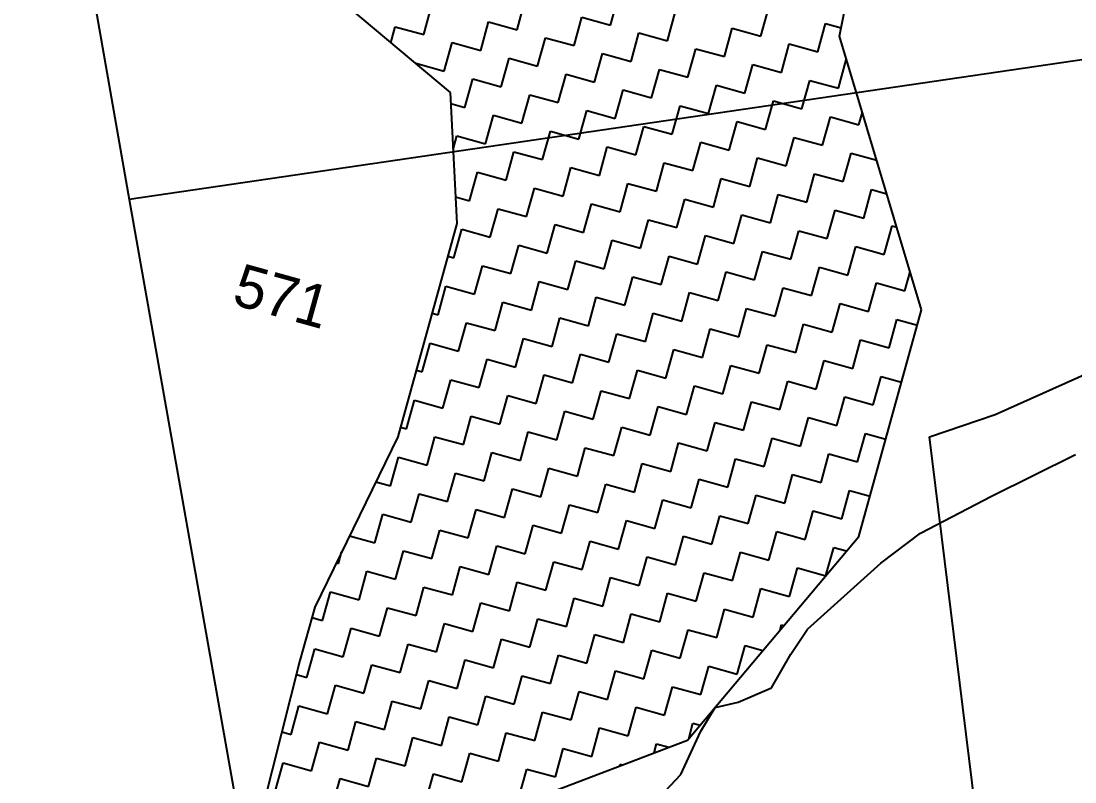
# Model space of a CAD drawing. Header units: metres. Extents: x 291974 to 293244, y 2020596 to 2023640.
# Drawn here: x 292616 to 292705.2, y 2023180.9 to 2023245.2 of the extents above; entities that cross this region are included whole.
import ezdxf
from ezdxf.enums import TextEntityAlignment as Align

# ---------------------------------------------------------------- set-up
doc = ezdxf.new("R2010")
doc.units = ezdxf.units.M
doc.header["$MEASUREMENT"] = 0
for name, color, linetype in [('LINE_WATER', 4, 'Continuous'), ('POLY_HATCH', 12, 'Continuous'), ('POLY_PARCEL', 6, 'Continuous'), ('TEXT_PARCEL', 7, 'Continuous'), ('V_BOUND_LINE', 7, 'Continuous')]:
    doc.layers.add(name, color=color, linetype=linetype)
doc.styles.add('TEXT_MAP', font='')
doc.styles.get('TEXT_MAP').set_extended_font_data('Kruti Dev 050')

msp = doc.modelspace()

# ---------------------------------------------------------------- linework, layer by layer
at = {"layer": 'LINE_WATER'}
for p, q in [((292698.163, 2023205.05), (292705.274, 2023208.55)), ((292692.148, 2023201.908), (292698.163, 2023205.05)), ((292688.785, 2023199.358), (292692.148, 2023201.908)), ((292682.591, 2023193.779), (292688.785, 2023199.358)), ((292681.18, 2023191.683), (292682.591, 2023193.779)), ((292679.556, 2023188.816), (292681.18, 2023191.683)), ((292676.732, 2023187.609), (292679.556, 2023188.816)), ((292673.566, 2023185.17), (292674.781, 2023187.156)), ((292674.781, 2023187.156), (292676.732, 2023187.609)), ((292671.882, 2023181.491), (292673.566, 2023185.17)), ((292667.169, 2023176.528), (292671.882, 2023181.491))]:
    msp.add_line(p, q, dxfattribs=at)
at = {"layer": 'POLY_HATCH'}
for p, q in [((292685.309, 2023243.949), (292686.777, 2023251.431)), ((292641.521, 2023248.256), (292652.363, 2023239.181)), ((292692.243, 2023220.786), (292685.309, 2023243.949)), ((292652.363, 2023239.181), (292652.932, 2023228.1)), ((292652.932, 2023228.1), (292647.931, 2023210.068)), ((292686.93, 2023201.628), (292692.243, 2023220.786)), ((292647.931, 2023210.068), (292640.893, 2023195.636)), ((292672.438, 2023184.407), (292686.93, 2023201.628)), ((292640.893, 2023195.636), (292639.642, 2023191.128)), ((292639.642, 2023191.128), (292635.208, 2023173.688)), ((292659.538, 2023179.49), (292672.438, 2023184.407))]:
    msp.add_line(p, q, dxfattribs=at)
at = {"layer": 'POLY_HATCH', "linetype": 'Continuous'}
for p, q in [((292658.015, 2023244.484), (292658.684, 2023246.894)), ((292665.915, 2023244.889), (292666.584, 2023247.299)), ((292650.115, 2023244.079), (292650.784, 2023246.49)), ((292670.736, 2023243.552), (292671.405, 2023245.962)), ((292678.636, 2023243.957), (292679.304, 2023246.367)), ((292647.329, 2023243.394), (292647.705, 2023244.748)), ((292647.705, 2023244.748), (292650.115, 2023244.079)), ((292654.936, 2023242.742), (292655.605, 2023245.152)), ((292655.605, 2023245.152), (292658.015, 2023244.484)), ((292662.836, 2023243.147), (292663.505, 2023245.557)), ((292663.505, 2023245.557), (292665.915, 2023244.889)), ((292683.457, 2023242.619), (292684.125, 2023245.03)), ((292684.125, 2023245.03), (292685.449, 2023244.663)), ((292667.657, 2023241.81), (292668.326, 2023244.22)), ((292668.326, 2023244.22), (292670.736, 2023243.552)), ((292675.557, 2023242.215), (292676.225, 2023244.625)), ((292676.225, 2023244.625), (292678.636, 2023243.957)), ((292651.857, 2023241), (292652.526, 2023243.411)), ((292652.526, 2023243.411), (292654.936, 2023242.742)), ((292659.757, 2023241.405), (292660.426, 2023243.815)), ((292660.426, 2023243.815), (292662.836, 2023243.147)), ((292680.378, 2023240.878), (292681.046, 2023243.288)), ((292681.046, 2023243.288), (292683.457, 2023242.619)), ((292656.678, 2023239.663), (292657.347, 2023242.073)), ((292657.347, 2023242.073), (292659.757, 2023241.405)), ((292664.578, 2023240.068), (292665.247, 2023242.478)), ((292665.247, 2023242.478), (292667.657, 2023241.81)), ((292672.478, 2023240.473), (292673.146, 2023242.883)), ((292673.146, 2023242.883), (292675.557, 2023242.215)), ((292649.436, 2023241.631), (292649.447, 2023241.669)), ((292649.447, 2023241.669), (292651.857, 2023241)), ((292677.299, 2023239.136), (292677.967, 2023241.546)), ((292677.967, 2023241.546), (292680.378, 2023240.878)), ((292685.199, 2023239.54), (292685.867, 2023241.951)), ((292685.867, 2023241.951), (292685.911, 2023241.939)), ((292653.599, 2023237.921), (292654.268, 2023240.332)), ((292654.268, 2023240.332), (292656.678, 2023239.663)), ((292661.499, 2023238.326), (292662.168, 2023240.736)), ((292662.168, 2023240.736), (292664.578, 2023240.068)), ((292669.399, 2023238.731), (292670.067, 2023241.141)), ((292670.067, 2023241.141), (292672.478, 2023240.473)), ((292666.32, 2023236.989), (292666.988, 2023239.399)), ((292666.988, 2023239.399), (292669.399, 2023238.731)), ((292674.22, 2023237.394), (292674.888, 2023239.804)), ((292674.888, 2023239.804), (292677.299, 2023239.136)), ((292682.12, 2023237.799), (292682.788, 2023240.209)), ((292682.788, 2023240.209), (292685.199, 2023239.54)), ((292658.42, 2023236.584), (292659.089, 2023238.994)), ((292659.089, 2023238.994), (292661.499, 2023238.326)), ((292652.41, 2023238.251), (292653.599, 2023237.921)), ((292663.241, 2023235.247), (292663.909, 2023237.657)), ((292663.909, 2023237.657), (292666.32, 2023236.989)), ((292671.141, 2023235.652), (292671.809, 2023238.062)), ((292671.809, 2023238.062), (292674.22, 2023237.394)), ((292679.041, 2023236.057), (292679.709, 2023238.467)), ((292679.709, 2023238.467), (292682.12, 2023237.799)), ((292655.341, 2023234.842), (292656.01, 2023237.253)), ((292656.01, 2023237.253), (292658.42, 2023236.584)), ((292675.962, 2023234.315), (292676.63, 2023236.725)), ((292676.63, 2023236.725), (292679.041, 2023236.057)), ((292683.862, 2023234.72), (292684.53, 2023237.13)), ((292684.53, 2023237.13), (292686.941, 2023236.461)), ((292686.941, 2023236.461), (292687.234, 2023237.519)), ((292660.162, 2023233.505), (292660.83, 2023235.915)), ((292660.83, 2023235.915), (292663.241, 2023235.247)), ((292668.062, 2023233.91), (292668.73, 2023236.32)), ((292668.73, 2023236.32), (292671.141, 2023235.652)), ((292652.611, 2023234.357), (292652.931, 2023235.511)), ((292652.931, 2023235.511), (292655.341, 2023234.842)), ((292672.883, 2023232.573), (292673.551, 2023234.983)), ((292673.551, 2023234.983), (292675.962, 2023234.315)), ((292680.783, 2023232.978), (292681.451, 2023235.388)), ((292681.451, 2023235.388), (292683.862, 2023234.72)), ((292657.083, 2023231.763), (292657.751, 2023234.174)), ((292657.751, 2023234.174), (292660.162, 2023233.505)), ((292664.983, 2023232.168), (292665.651, 2023234.578)), ((292665.651, 2023234.578), (292668.062, 2023233.91)), ((292685.604, 2023231.641), (292686.272, 2023234.051)), ((292686.272, 2023234.051), (292688.453, 2023233.446)), ((292669.804, 2023230.831), (292670.472, 2023233.241)), ((292670.472, 2023233.241), (292672.883, 2023232.573)), ((292677.704, 2023231.236), (292678.372, 2023233.646)), ((292678.372, 2023233.646), (292680.783, 2023232.978)), ((292654.004, 2023230.021), (292654.672, 2023232.432)), ((292654.672, 2023232.432), (292657.083, 2023231.763)), ((292661.904, 2023230.426), (292662.572, 2023232.836)), ((292662.572, 2023232.836), (292664.983, 2023232.168)), ((292682.525, 2023229.899), (292683.193, 2023232.309)), ((292683.193, 2023232.309), (292685.604, 2023231.641)), ((292666.725, 2023229.089), (292667.393, 2023231.499)), ((292667.393, 2023231.499), (292669.804, 2023230.831)), ((292674.625, 2023229.494), (292675.293, 2023231.904)), ((292675.293, 2023231.904), (292677.704, 2023231.236)), ((292658.825, 2023228.684), (292659.493, 2023231.095)), ((292659.493, 2023231.095), (292661.904, 2023230.426)), ((292679.446, 2023228.157), (292680.114, 2023230.567)), ((292680.114, 2023230.567), (292682.525, 2023229.899)), ((292687.345, 2023228.562), (292688.014, 2023230.972)), ((292688.014, 2023230.972), (292689.301, 2023230.615)), ((292652.817, 2023230.35), (292654.004, 2023230.021)), ((292663.646, 2023227.347), (292664.314, 2023229.757)), ((292664.314, 2023229.757), (292666.725, 2023229.089)), ((292671.546, 2023227.752), (292672.214, 2023230.162)), ((292672.214, 2023230.162), (292674.625, 2023229.494)), ((292655.746, 2023226.942), (292656.414, 2023229.353)), ((292656.414, 2023229.353), (292658.825, 2023228.684)), ((292676.367, 2023226.415), (292677.035, 2023228.825)), ((292677.035, 2023228.825), (292679.446, 2023228.157)), ((292684.266, 2023226.82), (292684.935, 2023229.23)), ((292684.935, 2023229.23), (292687.345, 2023228.562)), ((292660.567, 2023225.605), (292661.235, 2023228.016)), ((292661.235, 2023228.016), (292663.646, 2023227.347)), ((292668.467, 2023226.01), (292669.135, 2023228.42)), ((292669.135, 2023228.42), (292671.546, 2023227.752)), ((292689.087, 2023225.483), (292689.756, 2023227.893)), ((292689.756, 2023227.893), (292690.148, 2023227.784)), ((292652.667, 2023225.2), (292653.335, 2023227.611)), ((292653.335, 2023227.611), (292655.746, 2023226.942)), ((292673.288, 2023224.673), (292673.956, 2023227.083)), ((292673.956, 2023227.083), (292676.367, 2023226.415)), ((292681.187, 2023225.078), (292681.856, 2023227.488)), ((292681.856, 2023227.488), (292684.266, 2023226.82)), ((292657.488, 2023223.863), (292658.156, 2023226.274)), ((292658.156, 2023226.274), (292660.567, 2023225.605)), ((292665.388, 2023224.268), (292666.056, 2023226.678)), ((292666.056, 2023226.678), (292668.467, 2023226.01)), ((292686.008, 2023223.741), (292686.677, 2023226.151)), ((292686.677, 2023226.151), (292689.087, 2023225.483)), ((292652.167, 2023225.339), (292652.667, 2023225.2)), ((292670.209, 2023222.931), (292670.877, 2023225.341)), ((292670.877, 2023225.341), (292673.288, 2023224.673)), ((292678.108, 2023223.336), (292678.777, 2023225.746)), ((292678.777, 2023225.746), (292681.187, 2023225.078)), ((292654.409, 2023222.121), (292655.077, 2023224.532)), ((292655.077, 2023224.532), (292657.488, 2023223.863)), ((292662.309, 2023222.526), (292662.977, 2023224.937)), ((292662.977, 2023224.937), (292665.388, 2023224.268)), ((292682.929, 2023221.999), (292683.598, 2023224.409)), ((292683.598, 2023224.409), (292686.008, 2023223.741)), ((292667.13, 2023221.189), (292667.798, 2023223.599)), ((292667.798, 2023223.599), (292670.209, 2023222.931)), ((292675.029, 2023221.594), (292675.698, 2023224.004)), ((292675.698, 2023224.004), (292678.108, 2023223.336)), ((292690.829, 2023222.404), (292691.276, 2023224.016)), ((292651.33, 2023220.379), (292651.998, 2023222.79)), ((292651.998, 2023222.79), (292654.409, 2023222.121)), ((292659.23, 2023220.784), (292659.898, 2023223.195)), ((292659.898, 2023223.195), (292662.309, 2023222.526)), ((292679.85, 2023220.257), (292680.519, 2023222.667)), ((292680.519, 2023222.667), (292682.929, 2023221.999)), ((292687.75, 2023220.662), (292688.419, 2023223.072)), ((292688.419, 2023223.072), (292690.829, 2023222.404)), ((292664.051, 2023219.447), (292664.719, 2023221.858)), ((292664.719, 2023221.858), (292667.13, 2023221.189)), ((292671.95, 2023219.852), (292672.619, 2023222.262)), ((292672.619, 2023222.262), (292675.029, 2023221.594)), ((292656.151, 2023219.042), (292656.819, 2023221.453)), ((292656.819, 2023221.453), (292659.23, 2023220.784)), ((292676.771, 2023218.515), (292677.44, 2023220.925)), ((292677.44, 2023220.925), (292679.85, 2023220.257)), ((292684.671, 2023218.92), (292685.34, 2023221.33)), ((292685.34, 2023221.33), (292687.75, 2023220.662)), ((292650.83, 2023220.518), (292651.33, 2023220.379)), ((292660.972, 2023217.705), (292661.64, 2023220.116)), ((292661.64, 2023220.116), (292664.051, 2023219.447)), ((292668.871, 2023218.11), (292669.54, 2023220.52)), ((292669.54, 2023220.52), (292671.95, 2023219.852)), ((292689.492, 2023217.583), (292690.161, 2023219.993)), ((292690.161, 2023219.993), (292691.89, 2023219.513)), ((292653.072, 2023217.3), (292653.74, 2023219.711)), ((292653.74, 2023219.711), (292656.151, 2023219.042)), ((292673.692, 2023216.773), (292674.361, 2023219.183)), ((292674.361, 2023219.183), (292676.771, 2023218.515)), ((292681.592, 2023217.178), (292682.261, 2023219.588)), ((292682.261, 2023219.588), (292684.671, 2023218.92)), ((292657.893, 2023215.963), (292658.561, 2023218.374)), ((292658.561, 2023218.374), (292660.972, 2023217.705)), ((292665.792, 2023216.368), (292666.461, 2023218.779)), ((292666.461, 2023218.779), (292668.871, 2023218.11)), ((292686.413, 2023215.841), (292687.082, 2023218.251)), ((292687.082, 2023218.251), (292689.492, 2023217.583)), ((292649.993, 2023215.558), (292650.661, 2023217.969)), ((292650.661, 2023217.969), (292653.072, 2023217.3)), ((292670.613, 2023215.031), (292671.282, 2023217.441)), ((292671.282, 2023217.441), (292673.692, 2023216.773)), ((292678.513, 2023215.436), (292679.182, 2023217.846)), ((292679.182, 2023217.846), (292681.592, 2023217.178)), ((292654.814, 2023214.221), (292655.482, 2023216.632)), ((292655.482, 2023216.632), (292657.893, 2023215.963)), ((292662.713, 2023214.626), (292663.382, 2023217.037)), ((292663.382, 2023217.037), (292665.792, 2023216.368)), ((292683.334, 2023214.099), (292684.003, 2023216.509)), ((292684.003, 2023216.509), (292686.413, 2023215.841)), ((292649.492, 2023215.697), (292649.993, 2023215.558)), ((292667.534, 2023213.289), (292668.203, 2023215.7)), ((292668.203, 2023215.7), (292670.613, 2023215.031)), ((292675.434, 2023213.694), (292676.103, 2023216.104)), ((292676.103, 2023216.104), (292678.513, 2023215.436)), ((292651.735, 2023212.479), (292652.403, 2023214.89)), ((292652.403, 2023214.89), (292654.814, 2023214.221)), ((292659.634, 2023212.884), (292660.303, 2023215.295)), ((292660.303, 2023215.295), (292662.713, 2023214.626)), ((292680.255, 2023212.357), (292680.924, 2023214.767)), ((292680.924, 2023214.767), (292683.334, 2023214.099)), ((292688.155, 2023212.762), (292688.824, 2023215.172)), ((292688.824, 2023215.172), (292690.553, 2023214.692)), ((292656.555, 2023211.142), (292657.224, 2023213.553)), ((292657.224, 2023213.553), (292659.634, 2023212.884)), ((292664.455, 2023211.547), (292665.124, 2023213.958)), ((292665.124, 2023213.958), (292667.534, 2023213.289)), ((292672.355, 2023211.952), (292673.024, 2023214.362)), ((292673.024, 2023214.362), (292675.434, 2023213.694)), ((292648.656, 2023210.737), (292649.324, 2023213.148)), ((292649.324, 2023213.148), (292651.735, 2023212.479)), ((292677.176, 2023210.615), (292677.845, 2023213.025)), ((292677.845, 2023213.025), (292680.255, 2023212.357)), ((292685.076, 2023211.02), (292685.745, 2023213.43)), ((292685.745, 2023213.43), (292688.155, 2023212.762)), ((292653.476, 2023209.4), (292654.145, 2023211.811)), ((292654.145, 2023211.811), (292656.555, 2023211.142)), ((292661.376, 2023209.805), (292662.045, 2023212.216)), ((292662.045, 2023212.216), (292664.455, 2023211.547)), ((292669.276, 2023210.21), (292669.945, 2023212.621)), ((292669.945, 2023212.621), (292672.355, 2023211.952)), ((292648.155, 2023210.876), (292648.656, 2023210.737)), ((292666.197, 2023208.468), (292666.866, 2023210.879)), ((292666.866, 2023210.879), (292669.276, 2023210.21)), ((292674.097, 2023208.873), (292674.766, 2023211.283)), ((292674.766, 2023211.283), (292677.176, 2023210.615)), ((292681.997, 2023209.278), (292682.666, 2023211.688)), ((292682.666, 2023211.688), (292685.076, 2023211.02)), ((292650.397, 2023207.658), (292651.066, 2023210.069)), ((292651.066, 2023210.069), (292653.476, 2023209.4)), ((292658.297, 2023208.063), (292658.966, 2023210.474)), ((292658.966, 2023210.474), (292661.376, 2023209.805)), ((292678.918, 2023207.536), (292679.587, 2023209.946)), ((292679.587, 2023209.946), (292681.997, 2023209.278)), ((292686.818, 2023207.941), (292687.487, 2023210.351)), ((292687.487, 2023210.351), (292689.216, 2023209.872)), ((292663.118, 2023206.726), (292663.787, 2023209.137)), ((292663.787, 2023209.137), (292666.197, 2023208.468)), ((292671.018, 2023207.131), (292671.687, 2023209.542)), ((292671.687, 2023209.542), (292674.097, 2023208.873)), ((292647.318, 2023205.917), (292647.987, 2023208.327)), ((292647.987, 2023208.327), (292650.397, 2023207.658)), ((292655.218, 2023206.321), (292655.887, 2023208.732)), ((292655.887, 2023208.732), (292658.297, 2023208.063)), ((292675.839, 2023205.794), (292676.508, 2023208.204)), ((292676.508, 2023208.204), (292678.918, 2023207.536)), ((292683.739, 2023206.199), (292684.408, 2023208.609)), ((292684.408, 2023208.609), (292686.818, 2023207.941)), ((292660.039, 2023204.984), (292660.708, 2023207.395)), ((292660.708, 2023207.395), (292663.118, 2023206.726)), ((292667.939, 2023205.389), (292668.608, 2023207.8)), ((292668.608, 2023207.8), (292671.018, 2023207.131)), ((292652.139, 2023204.579), (292652.808, 2023206.99)), ((292652.808, 2023206.99), (292655.218, 2023206.321)), ((292672.76, 2023204.052), (292673.429, 2023206.463)), ((292673.429, 2023206.463), (292675.839, 2023205.794)), ((292680.66, 2023204.457), (292681.329, 2023206.867)), ((292681.329, 2023206.867), (292683.739, 2023206.199)), ((292646.075, 2023206.262), (292647.318, 2023205.917)), ((292656.96, 2023203.242), (292657.629, 2023205.653)), ((292657.629, 2023205.653), (292660.039, 2023204.984)), ((292664.86, 2023203.647), (292665.529, 2023206.058)), ((292665.529, 2023206.058), (292667.939, 2023205.389)), ((292685.481, 2023203.12), (292686.15, 2023205.53)), ((292686.15, 2023205.53), (292687.879, 2023205.051)), ((292649.06, 2023202.838), (292649.729, 2023205.248)), ((292649.729, 2023205.248), (292652.139, 2023204.579)), ((292669.681, 2023202.31), (292670.35, 2023204.721)), ((292670.35, 2023204.721), (292672.76, 2023204.052)), ((292677.581, 2023202.715), (292678.25, 2023205.125)), ((292678.25, 2023205.125), (292680.66, 2023204.457)), ((292653.881, 2023201.5), (292654.55, 2023203.911)), ((292654.55, 2023203.911), (292656.96, 2023203.242)), ((292661.781, 2023201.905), (292662.45, 2023204.316)), ((292662.45, 2023204.316), (292664.86, 2023203.647)), ((292682.402, 2023201.378), (292683.071, 2023203.788)), ((292683.071, 2023203.788), (292685.481, 2023203.12)), ((292645.981, 2023201.096), (292646.65, 2023203.506)), ((292646.65, 2023203.506), (292649.06, 2023202.838)), ((292666.602, 2023200.568), (292667.271, 2023202.979)), ((292667.271, 2023202.979), (292669.681, 2023202.31)), ((292674.502, 2023200.973), (292675.171, 2023203.384)), ((292675.171, 2023203.384), (292677.581, 2023202.715)), ((292650.802, 2023199.759), (292651.471, 2023202.169)), ((292651.471, 2023202.169), (292653.881, 2023201.5)), ((292658.702, 2023200.163), (292659.371, 2023202.574)), ((292659.371, 2023202.574), (292661.781, 2023201.905)), ((292679.323, 2023199.636), (292679.992, 2023202.046)), ((292679.992, 2023202.046), (292682.402, 2023201.378)), ((292643.844, 2023201.688), (292645.981, 2023201.096)), ((292663.523, 2023198.826), (292664.192, 2023201.237)), ((292664.192, 2023201.237), (292666.602, 2023200.568)), ((292671.423, 2023199.231), (292672.092, 2023201.642)), ((292672.092, 2023201.642), (292674.502, 2023200.973)), ((292642.902, 2023199.354), (292643.162, 2023200.288)), ((292647.723, 2023198.017), (292648.392, 2023200.427)), ((292648.392, 2023200.427), (292650.802, 2023199.759)), ((292655.623, 2023198.421), (292656.292, 2023200.832)), ((292656.292, 2023200.832), (292658.702, 2023200.163)), ((292676.244, 2023197.894), (292676.913, 2023200.305)), ((292676.913, 2023200.305), (292679.323, 2023199.636)), ((292684.152, 2023198.326), (292684.812, 2023200.709)), ((292684.812, 2023200.709), (292685.902, 2023200.407)), ((292642.729, 2023199.402), (292642.902, 2023199.354)), ((292660.444, 2023197.084), (292661.113, 2023199.495)), ((292661.113, 2023199.495), (292663.523, 2023198.826)), ((292668.344, 2023197.489), (292669.013, 2023199.9)), ((292669.013, 2023199.9), (292671.423, 2023199.231)), ((292644.644, 2023196.275), (292645.313, 2023198.685)), ((292645.313, 2023198.685), (292647.723, 2023198.017)), ((292652.544, 2023196.68), (292653.213, 2023199.09)), ((292653.213, 2023199.09), (292655.623, 2023198.421)), ((292673.165, 2023196.152), (292673.834, 2023198.563)), ((292673.834, 2023198.563), (292676.244, 2023197.894)), ((292681.065, 2023196.557), (292681.733, 2023198.967)), ((292681.733, 2023198.967), (292684.131, 2023198.302)), ((292657.365, 2023195.342), (292658.034, 2023197.753)), ((292658.034, 2023197.753), (292660.444, 2023197.084)), ((292665.265, 2023195.747), (292665.934, 2023198.158)), ((292665.934, 2023198.158), (292668.344, 2023197.489)), ((292641.565, 2023194.533), (292642.234, 2023196.943)), ((292642.234, 2023196.943), (292644.644, 2023196.275)), ((292649.465, 2023194.938), (292650.134, 2023197.348)), ((292650.134, 2023197.348), (292652.544, 2023196.68)), ((292670.086, 2023194.41), (292670.755, 2023196.821)), ((292670.755, 2023196.821), (292673.165, 2023196.152)), ((292677.986, 2023194.815), (292678.654, 2023197.226)), ((292678.654, 2023197.226), (292681.065, 2023196.557)), ((292654.286, 2023193.601), (292654.955, 2023196.011)), ((292654.955, 2023196.011), (292657.365, 2023195.342)), ((292662.186, 2023194.005), (292662.855, 2023196.416)), ((292662.855, 2023196.416), (292665.265, 2023195.747)), ((292646.386, 2023193.196), (292647.055, 2023195.606)), ((292647.055, 2023195.606), (292649.465, 2023194.938)), ((292667.007, 2023192.668), (292667.676, 2023195.079)), ((292667.676, 2023195.079), (292670.086, 2023194.41)), ((292674.907, 2023193.073), (292675.575, 2023195.484)), ((292675.575, 2023195.484), (292677.986, 2023194.815)), ((292640.657, 2023194.785), (292641.565, 2023194.533)), ((292651.207, 2023191.859), (292651.876, 2023194.269)), ((292651.876, 2023194.269), (292654.286, 2023193.601)), ((292659.107, 2023192.263), (292659.776, 2023194.674)), ((292659.776, 2023194.674), (292662.186, 2023194.005)), ((292680.279, 2023193.725), (292680.396, 2023194.147)), ((292680.396, 2023194.147), (292680.589, 2023194.093)), ((292643.307, 2023191.454), (292643.976, 2023193.864)), ((292643.976, 2023193.864), (292646.386, 2023193.196)), ((292663.928, 2023190.926), (292664.597, 2023193.337)), ((292664.597, 2023193.337), (292667.007, 2023192.668)), ((292671.828, 2023191.331), (292672.496, 2023193.742)), ((292672.496, 2023193.742), (292674.907, 2023193.073)), ((292640.228, 2023189.712), (292640.897, 2023192.122)), ((292640.897, 2023192.122), (292643.307, 2023191.454)), ((292648.128, 2023190.117), (292648.797, 2023192.527)), ((292648.797, 2023192.527), (292651.207, 2023191.859)), ((292656.028, 2023190.522), (292656.697, 2023192.932)), ((292656.697, 2023192.932), (292659.107, 2023192.263)), ((292676.649, 2023189.994), (292677.317, 2023192.405)), ((292677.317, 2023192.405), (292678.818, 2023191.988)), ((292660.849, 2023189.184), (292661.518, 2023191.595)), ((292661.518, 2023191.595), (292663.928, 2023190.926)), ((292668.749, 2023189.589), (292669.417, 2023192)), ((292669.417, 2023192), (292671.828, 2023191.331)), ((292645.049, 2023188.375), (292645.718, 2023190.785)), ((292645.718, 2023190.785), (292648.128, 2023190.117)), ((292652.949, 2023188.78), (292653.618, 2023191.19)), ((292653.618, 2023191.19), (292656.028, 2023190.522)), ((292673.57, 2023188.252), (292674.238, 2023190.663)), ((292674.238, 2023190.663), (292676.649, 2023189.994)), ((292639.345, 2023189.957), (292640.228, 2023189.712)), ((292649.87, 2023187.038), (292650.539, 2023189.448)), ((292650.539, 2023189.448), (292652.949, 2023188.78)), ((292657.77, 2023187.443), (292658.439, 2023189.853)), ((292658.439, 2023189.853), (292660.849, 2023189.184)), ((292665.67, 2023187.847), (292666.338, 2023190.258)), ((292666.338, 2023190.258), (292668.749, 2023189.589)), ((292641.97, 2023186.633), (292642.639, 2023189.043)), ((292642.639, 2023189.043), (292645.049, 2023188.375)), ((292670.491, 2023186.51), (292671.159, 2023188.921)), ((292671.159, 2023188.921), (292673.57, 2023188.252)), ((292646.791, 2023185.296), (292647.46, 2023187.706)), ((292647.46, 2023187.706), (292649.87, 2023187.038)), ((292654.691, 2023185.701), (292655.36, 2023188.111)), ((292655.36, 2023188.111), (292657.77, 2023187.443)), ((292662.591, 2023186.105), (292663.259, 2023188.516)), ((292663.259, 2023188.516), (292665.67, 2023187.847)), ((292638.891, 2023184.891), (292639.56, 2023187.301)), ((292639.56, 2023187.301), (292641.97, 2023186.633)), ((292659.512, 2023184.364), (292660.18, 2023186.774)), ((292660.18, 2023186.774), (292662.591, 2023186.105)), ((292667.412, 2023184.768), (292668.08, 2023187.179)), ((292668.08, 2023187.179), (292670.491, 2023186.51)), ((292643.712, 2023183.554), (292644.381, 2023185.964)), ((292644.381, 2023185.964), (292646.791, 2023185.296)), ((292651.612, 2023183.959), (292652.281, 2023186.369)), ((292652.281, 2023186.369), (292654.691, 2023185.701)), ((292638.111, 2023185.107), (292638.891, 2023184.891)), ((292656.433, 2023182.622), (292657.101, 2023185.032)), ((292657.101, 2023185.032), (292659.512, 2023184.364)), ((292664.333, 2023183.026), (292665.001, 2023185.437)), ((292665.001, 2023185.437), (292667.412, 2023184.768)), ((292672.535, 2023184.523), (292672.901, 2023185.842)), ((292672.901, 2023185.842), (292673.505, 2023185.674)), ((292640.633, 2023181.812), (292641.302, 2023184.222)), ((292641.302, 2023184.222), (292643.712, 2023183.554)), ((292648.533, 2023182.217), (292649.202, 2023184.627)), ((292649.202, 2023184.627), (292651.612, 2023183.959)), ((292669.608, 2023183.329), (292669.822, 2023184.1)), ((292669.822, 2023184.1), (292670.87, 2023183.809)), ((292653.354, 2023180.88), (292654.022, 2023183.29)), ((292654.022, 2023183.29), (292656.433, 2023182.622)), ((292661.254, 2023181.285), (292661.922, 2023183.695)), ((292661.922, 2023183.695), (292664.333, 2023183.026)), ((292637.554, 2023180.07), (292638.223, 2023182.481)), ((292638.223, 2023182.481), (292640.633, 2023181.812)), ((292645.454, 2023180.475), (292646.123, 2023182.885)), ((292646.123, 2023182.885), (292648.533, 2023182.217)), ((292666.706, 2023182.222), (292666.743, 2023182.358)), ((292666.743, 2023182.358), (292666.928, 2023182.307)), ((292650.275, 2023179.138), (292650.943, 2023181.548)), ((292650.943, 2023181.548), (292653.354, 2023180.88)), ((292658.175, 2023179.543), (292658.843, 2023181.953)), ((292658.843, 2023181.953), (292661.254, 2023181.285)), ((292642.375, 2023178.733), (292643.044, 2023181.143)), ((292643.044, 2023181.143), (292645.454, 2023180.475))]:
    msp.add_line(p, q, dxfattribs=at)
at = {"layer": 'POLY_PARCEL'}
for p, q in [((292714.57, 2023243.235), (292625.184, 2023230.129)), ((292698.468, 2023211.938), (292726.796, 2023224.64)), ((292692.904, 2023210.055), (292698.468, 2023211.938)), ((292699.236, 2023158.716), (292692.904, 2023210.055))]:
    msp.add_line(p, q, dxfattribs=at)
at = {"layer": 'V_BOUND_LINE'}
for p, q in [((292616.048, 2023282.543), (292625.184, 2023230.129)), ((292625.184, 2023230.129), (292639.908, 2023147.224))]:
    msp.add_line(p, q, dxfattribs=at)

# ---------------------------------------------------------------- texts
at = {"layer": 'TEXT_PARCEL', "style": 'TEXT_MAP'}
msp.add_text('571', height=3.6021, rotation=344.49863, dxfattribs=at).set_placement((292637.655, 2023220.228), align=Align.CENTER)

doc.saveas('drawing.dxf')
